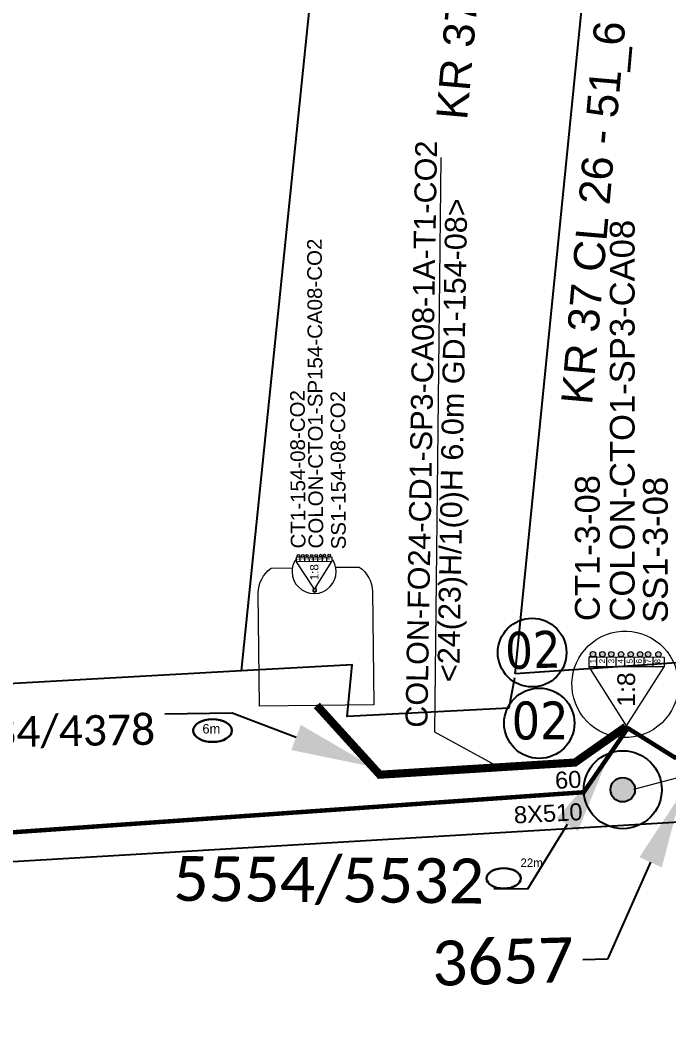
# Model space of a CAD drawing. Header units: millimetres. Extents: x -76.52126 to -76.51707, y 3.41842 to 3.42185.
# Drawn here: x -76.5198282 to -76.5196981, y 3.4202915 to 3.420493 of the extents above; entities that cross this region are included whole.
import ezdxf
from ezdxf import colors
from ezdxf.entities.mleader import LeaderData, LeaderLine
from ezdxf.enums import TextEntityAlignment as Align
from ezdxf.math import Vec2, Vec3

# ---------------------------------------------------------------- set-up
doc = ezdxf.new("R2010")
doc.units = ezdxf.units.MM
doc.linetypes.add('DASHED', pattern=[0.75, 0.5, -0.25])
for name, color, linetype in [('ABSCISA 24H - COUBICADO', 3, 'Continuous'), ('ABSCISA 48H', 1, 'Continuous'), ('CARTOGRAFIA', 252, 'Continuous'), ('PLACAS ZONA ABIERTA', 8, 'Continuous'), ('POSTE EMCALI ENERGIA', 7, 'Continuous'), ('PUNTO CARTERA', 7, 'Continuous'), ('PUNTO CARTERA - COUBICADO', 60, 'Continuous'), ('RESERVA F.O 24', 3, 'Continuous'), ('RESERVA F.O 24 - COUBICADO', 3, 'Continuous'), ('RESERVA F.O 48', 1, 'Continuous')]:
    doc.layers.add(name, color=color, linetype=linetype)
for name, color, linetype, lineweight in [('CANALIZACION ATP', 30, 'Continuous', 0), ('CB 24 H AER - COUBICADO', 3, 'DASHED', 0), ('CB 48 H AER', 1, 'DASHED', 60), ('CB 48 H CAN', 1, 'Continuous', 60), ('CTO POSTE', 10, 'Continuous', 0), ('CTO POSTE - COUBICADO', 10, 'Continuous', 0), ('MARQUILLA F.O 24', 3, 'Continuous', 0), ('MARQUILLA F.O 24 - COUBICADO', 3, 'Continuous', 0)]:
    doc.layers.add(name, color=color, linetype=linetype, lineweight=lineweight)
doc.styles.add('Arial', font='arial.ttf')
doc.styles.add('BOOK', font='BKANT.TTF')
doc.styles.add('Legend', font='calibri.ttf')
doc.styles.get("Standard").update_dxf_attribs({"font": 'arial.ttf'})
doc.styles.add('TAHOMA', font='tahoma.ttf')
doc.styles.add('TXT CTO Y SS', font='arial.ttf', dxfattribs={"height": 0.5})

# ---------------------------------------------------------------- blocks, each defined once
blk = doc.blocks.new('PUNTO CARTERA')
blk.add_circle((-5.020778246489499e-07, 5.015703301580743e-07), 1.85590673389413e-05)
at = {"style": 'TAHOMA'}
blk.add_attdef('11', (-1.506643124571383e-05, -8.025511332387936e-06), '', height=2e-05, dxfattribs=at)
blk = doc.blocks.new('POSTE EMCALI ENERGIA')
h = blk.add_hatch(color=0)
h.dxf.hatch_style = 1
edge = h.paths.add_edge_path()
edge.add_arc((0, 0), 0.4317225846467996, 0, 360)
at = {"color": 0}
for radius in [1.37560418800724, 0.4317225846467996]:
    blk.add_circle((0, 0), radius, dxfattribs=at)
for tag, p in [('NODO', (1.750531847689672, -1.245275313217235)), ('CONSEC', (1.750531847689672, -2.745275313217235))]:
    blk.add_attdef(tag, p, '', height=1, dxfattribs=at)
blk = doc.blocks.new('*U27')
at = {"layer": 'CTO POSTE', "lineweight": 0}
h = blk.add_hatch(color=256, dxfattribs=at)
h.dxf.hatch_style = 1
edge = h.paths.add_edge_path()
edge.add_arc((2.038040068197754, 0.2957694650177), 0.05471359921872897, -0.1242499693410087, 359.875750030659)
edge = h.paths.add_edge_path()
edge.add_arc((2.037624585731224, 0.1041770275826625), 0.05471359921872897, -0.1242499693410087, 359.875750030659)
edge = h.paths.add_edge_path()
edge.add_arc((2.037237854846977, -0.0741571229849701), 0.05471359921872897, -0.1242499693410087, 359.875750030659)
edge = h.paths.add_edge_path()
edge.add_arc((2.036809884395911, -0.2715081750155999), 0.05471359921872897, -0.1242499693410087, 359.875750030659)
edge = h.paths.add_edge_path()
edge.add_arc((2.036383020590098, -0.4683489170371072), 0.05471359921872897, -0.1242499693410087, 359.875750030659)
edge = h.paths.add_edge_path()
edge.add_arc((2.0359752240852, -0.6563971083447935), 0.05471359921872897, -0.1242499693410087, 359.875750030659)
edge = h.paths.add_edge_path()
edge.add_arc((2.035625206270759, -0.817801671994707), 0.05471359921872897, -0.1242499693410087, 359.875750030659)
edge = h.paths.add_edge_path()
edge.add_arc((2.035170182809209, -1.027627744359637), 0.05471359921872897, -0.1242499693410087, 359.875750030659)
h = blk.add_hatch(color=1, dxfattribs=at)
h.dxf.hatch_style = 1
edge = h.paths.add_edge_path()
edge.add_arc((0.5439760578583717, -0.3838038376672779), 0.05194566183112925, -0.1242499693410087, 359.875750030659)
at = {"layer": 'CTO POSTE', "color": 1, "lineweight": 0}
for p, q in [((0.5933397471003361, -0.3798749818062158), (1.78330321336002, 0.3747210545708041)), ((1.780019241301008, -1.139624945418648), (1.78330321336002, 0.3747210545708041)), ((1.782961715654312, 0.2172453893237415), (1.98314443591495, 0.2168112781892743)), ((1.78330321336002, 0.3747210545708041), (1.983485933620659, 0.3742869434363333)), ((1.983485933620659, 0.3742869434363333), (1.980201961561647, -1.140059056553115)), ((1.98314443591495, 0.2168112781892743), (1.983485933620659, 0.3742869434363333)), ((1.782527919798422, 0.01720805423882347), (1.98271064005906, 0.01677394310435269)), ((1.782121812782029, -0.1700610591370423), (1.982304533042667, -0.1704951702715095)), ((0.5933397471003361, -0.3798749818062158), (1.780019241301008, -1.139624945418648)), ((1.781734164487348, -0.3488182574032466), (1.981916884747986, -0.3492523685377139)), ((1.781318828867053, -0.5403429792782911), (1.981501549127691, -0.5407770904127582)), ((1.780894261615054, -0.7361247058695691), (1.981076981875692, -0.7365588170040362)), ((1.780497384716469, -0.9191375126349558), (1.980680104977108, -0.9195716237694229)), ((1.980201961561647, -1.140059056553115), (1.780019241301008, -1.139624945418648))]:
    blk.add_line(p, q, dxfattribs=at)
for centre in [(2.038028655333605, 0.2954304605723818), (2.037613172867088, 0.1038380231428865), (2.037226441982829, -0.0744961274302883), (2.036798471531788, -0.2718471794498337), (2.035963811221075, -0.6567361127790272), (2.036371607725974, -0.4686879214713409), (2.035613793406623, -0.818140676434483), (2.035158769945085, -1.02796674879387)]:
    blk.add_circle(centre, 0.05471359921872897, dxfattribs=at)
at = {"layer": 'CTO POSTE', "color": 2, "lineweight": 0, "true_color": 0xf1eb1f}
blk.add_ellipse((1.428732229114385, -0.3551335129265336), major_axis=(-0.572424804231445, 0.9095449614430965), ratio=0.9999999690973763, start_param=4.159629210123316, end_param=10.4428145173029, dxfattribs=at)
at = {"layer": 'CTO POSTE', "lineweight": 0, "attachment_point": 1, "rotation": 359.875750030659}
for s, width, heights, insert, char_height in [('\\pxsm0.95;1\\P2\\P3\\P4\\P5\\P6\\P7\\P8', 12.01395749957801, [52.35627762601921], (1.852877797037454, 0.3555203752303113), 0.1174596764261007), ('1:8', 8.215003159624752, [0], (0.9754199662721743, -0.195374858175393), 0.3585048917005609)]:
    blk.add_mtext_dynamic_manual_height_columns(s, width=width, gutter_width=4.760265510852324, heights=heights, dxfattribs=dict(at, insert=insert, char_height=char_height))
at = {"layer": 'CTO POSTE', "lineweight": 0, "style": 'TXT CTO Y SS'}
for tag, p in [('CTONAME', (2.705436183969436, 0.1588303964439393)), ('OSPCTONAME', (2.696194536413123, -0.5457411603159441)), ('SSNAME', (2.668679143539123, -1.215425124960918))]:
    blk.add_attdef(tag, p, '', height=0.5, dxfattribs=at)
blk = doc.blocks.new('RESERVA 48')
at = {"layer": 'RESERVA F.O 48', "color": 240, "linetype": 'ByBlock', "lineweight": 30, "true_color": 0xed1f24}
blk.add_ellipse((0, 0), major_axis=(1.155851281713483, 0.0003712607545550343), ratio=0.5873088644412812, dxfattribs=at)
at = {"layer": 'RESERVA F.O 48', "color": 1, "lineweight": 0, "style": 'BOOK'}
blk.add_attdef('RESERVA', (1.129388771834783, 0.7587690510554239), '', height=0.5725093120969081, rotation=0.03902316617520105, dxfattribs=at)
blk = doc.blocks.new('CTO POSTE 8 - COUBICABLE')
at = {"layer": 'CTO POSTE - COUBICADO', "lineweight": 0}
h = blk.add_hatch(color=1, dxfattribs=at)
h.dxf.hatch_style = 1
edge = h.paths.add_edge_path()
edge.add_arc((-8.158717557664204, 73.49492617518627), 0.6260126671839604, 89.87575003065902, 449.8757500306591)
edge = h.paths.add_edge_path()
edge.add_arc((-5.966588096547639, 73.49017237922453), 0.6260126671839604, 89.87575003065902, 449.8757500306591)
edge = h.paths.add_edge_path()
edge.add_arc((-3.926155026143533, 73.48574754818037), 0.6260126671839604, 89.87575003065902, 449.8757500306591)
edge = h.paths.add_edge_path()
edge.add_arc((-1.668137637090695, 73.48085086933861), 0.6260126671839604, 89.87575003065902, 449.8757500306591)
edge = h.paths.add_edge_path()
edge.add_arc((0.5840409744923818, 73.47596685232566), 0.6260126671839604, 89.87575003065902, 449.8757500306591)
edge = h.paths.add_edge_path()
edge.add_arc((2.735618488688488, 73.47130099627975), 0.6260126671839604, 89.87575003065902, 449.8757500306591)
edge = h.paths.add_edge_path()
edge.add_arc((4.582349517695548, 73.46729622253406), 0.6260126671839604, 89.87575003065902, 449.8757500306591)
edge = h.paths.add_edge_path()
edge.add_arc((6.983101452897245, 73.46209001320312), 0.6260126671839604, 89.87575003065902, 449.8757500306591)
at = {"layer": 'CTO POSTE - COUBICADO', "color": 1, "lineweight": 0}
for p, q in [((-9.06205230186606, 70.5803217586581), (-9.0570853636018, 72.87073804316606)), ((-0.4282449098391226, 56.96520204433182), (-9.06205230186606, 70.5803217586581)), ((8.264531802080455, 70.5427477708945), (-9.06205230186606, 70.5803217586581)), ((-9.0570853636018, 72.87073804316606), (8.26949874033744, 72.83316405539881)), ((-7.255307329891366, 72.86683075333713), (-9.0570853636018, 72.87073804316606)), ((-7.260274268148351, 70.57641446883281), (-7.255307329891366, 72.86683075333713)), ((-4.97152142678533, 70.57145113787556), (-4.966554488528345, 72.86186742237987)), ((-2.828857832733775, 70.56680461232827), (-2.82389089447679, 72.85722089683622)), ((-0.7835844077926595, 70.56236928461658), (-0.7786174695356749, 72.8527855691209)), ((-0.4282449098391226, 56.96520204433182), (8.264531802080455, 70.5427477708945)), ((1.407770277051895, 70.55761716881534), (1.41273721530888, 72.84803345331966)), ((3.6478320276874, 70.55275942811204), (3.652798965944385, 72.84317571262)), ((5.741796543414239, 70.54821851014276), (5.746763481671223, 72.83863479465072)), ((8.26949874033744, 72.83316405539881), (8.264531802080455, 70.5427477708945))]:
    blk.add_line(p, q, dxfattribs=at)
at = {"layer": 'CTO POSTE - COUBICADO', "color": 7}
for points in [[(-9.495094876823714, 71.77974271307176, 0.1505749831499368), (-11.37213292370143, 65.68815879815156, 0.9999999999999999), (10.2740273603049, 65.68815879815156, 0.1369944687090537), (8.70836981440516, 71.29522493271725, 0.1369944687090537)], [(10.094596321258, 67.65075848565175), (21.64616028400633, 67.65075848565175, -0.2348145947978391), (28.04693996674177, 55.47953645577581), (28.04693996674177, 55.47953645577581), (28.04693996674177, 0), (-28.04693996674905, 0), (-28.04693996674905, 55.47953645577581), (-28.04693996674905, 55.47953645577581, -0.2348145947978391), (-21.6461602840136, 67.65075848565175), (-11.19270188465453, 67.65075848565175)], [(0.2045518100858317, 57.95358891829892), (0.2045518100858317, 56.41536051625008, -0.9999999999999999), (-0.9912768725043861, 56.41536051625008), (-0.9912768725043861, 57.85307772033048)]]:
    blk.add_lwpolyline(points, format="xyb", dxfattribs=at)
blk.add_lwpolyline([(0.2045518100858317, 57.08384907217624), (0.2045518100858317, 56.41536051625008, -1), (-0.9912768725043861, 56.41536051625008), (-0.9912768725043861, 57.08384907217624, 2.618033988749876)], format="xyb", close=True, dxfattribs=at)
at = {"layer": 'CTO POSTE - COUBICADO', "color": 1, "lineweight": 0}
for centre in [(-8.15483879479143, 73.49479559343672), (-5.962709333740349, 73.49004179747499), (-3.92227626327076, 73.48561696643083), (-1.664258874356165, 73.48072028758907), (0.5879197372341878, 73.47583627057611), (2.739497251430294, 73.4711704145302), (4.586228280502837, 73.46716564078451), (6.986980215639051, 73.46195943145358)]:
    blk.add_circle(centre, 0.6260126671839604, dxfattribs=at)
at = {"layer": 'CTO POSTE - COUBICADO', "color": 1, "lineweight": 0, "insert": (-8.84236526505265, 71.37636828672476), "char_height": 1.343929962130838, "attachment_point": 1, "rotation": 89.87575003065903}
blk.add_mtext_dynamic_manual_height_columns('\\pxsm0.95;1\\P2\\P3\\P4\\P5\\P6\\P7\\P8', width=137.4592365543209, gutter_width=54.46518875571257, heights=[599.0410696518165], dxfattribs=at)
at = {"layer": 'CTO POSTE - COUBICADO', "color": 7, "lineweight": 0, "insert": (-2.539226752363902, 61.33682190662148), "char_height": 4.101879727465289, "attachment_point": 1, "rotation": 89.87575003065903}
blk.add_mtext_dynamic_manual_height_columns('1:8', width=93.9930129312524, gutter_width=54.46518875571257, heights=[0], dxfattribs=at)
at = {"layer": 'CTO POSTE - COUBICADO', "lineweight": 0, "style": 'TXT CTO Y SS'}
for tag, p in [('OSPCTONAME', (3.313822005606085, 76.53373880984049)), ('CTONAME', (-5.529895403925138, 76.53373880984049)), ('SSNAME', (11.73363488795883, 76.53373880984049))]:
    blk.add_attdef(tag, p, '', height=7.199999999999998, rotation=90, dxfattribs=at)
blk = doc.blocks.new('MARQUILLA 24')
at = {"layer": 'MARQUILLA F.O 24', "style": 'Arial'}
for tag, oblique, p in [('IDENTIFICACIONCABLEFIBRA', 8.300879983380582e-09, (-0.1815160179795968, 0.4101931208408545)), ('CAPACIDADFIBRA', 1.383453351877506e-09, (-0.2074468646844706, -0.5398237440824574))]:
    blk.add_attdef(tag, text='', height=0.7, dxfattribs=dict(at, oblique=oblique)).set_placement(p, align=Align.MIDDLE)
blk = doc.blocks.new('RESERVA 24')
at = {"layer": 'RESERVA F.O 24', "color": 3, "linetype": 'ByBlock', "lineweight": 30}
blk.add_ellipse((0, 0), major_axis=(1.155851281713483, 0.0003712607545550343), ratio=0.5873088644412812, dxfattribs=at)
at = {"layer": 'RESERVA F.O 24', "lineweight": 0, "style": 'BOOK'}
blk.add_attdef('RESERVA', (1.280572414631024, 0.8326158835552633), '', height=0.5725093120969081, rotation=0.03902316826273409, dxfattribs=at)

msp = doc.modelspace()

# ---------------------------------------------------------------- linework, layer by layer
at = {"layer": 'CANALIZACION ATP'}
msp.add_lwpolyline([(-76.51962443791308, 3.420378075641167), (-76.51962540188221, 3.420359848242022), (-76.5197052127029, 3.420338814351136)], dxfattribs=at)
at = {"layer": 'CARTOGRAFIA'}
for points in [[(-76.5201308223863, 3.421095731188528), (-76.52010652217217, 3.421114541343398), (-76.51982805990923, 3.421090691161792), (-76.5195369975358, 3.421062250927774), (-76.51951233733638, 3.421031740683814), (-76.5195772278625, 3.420362585210226), (-76.51960053806619, 3.420337925010811), (-76.51986001018162, 3.420322534905265)], [(-76.5195901205829, 3.421056449835872), (-76.51954181718833, 3.42105012280865), (-76.51954780914315, 3.420981146031975), (-76.51955429129379, 3.420906526604652), (-76.51955911532644, 3.420905023624639), (-76.51956437137636, 3.420868150322915), (-76.51955043927086, 3.420868258298126), (-76.51955056526134, 3.420867043300516), (-76.51955727030366, 3.420803088768137), (-76.5195664413863, 3.420801846762172), (-76.51956572138664, 3.420760662426458), (-76.5195697894182, 3.420753408384028), (-76.51957164341951, 3.420735381238613), (-76.51957880748745, 3.420665738653609), (-76.51958556519315, 3.42060010998159), (-76.51959653762827, 3.42049354924586), (-76.51959352261696, 3.420493405240107), (-76.51959850290808, 3.420426750279715), (-76.51960227067542, 3.420376323295043), (-76.51961881281244, 3.420363021185606), (-76.51967367722904, 3.420358394695198), (-76.51967473927147, 3.420358305142711), (-76.51967308326351, 3.420365811195209), (-76.5197289459706, 3.420362003191824)], [(-76.51978381099838, 3.420362555582527), (-76.51976786252129, 3.420517353763556)], [(-76.51972894605791, 3.420362003250032), (-76.5197135379662, 3.420516202416023)], [(-76.51967308333627, 3.420365811253417), (-76.51972894605791, 3.420362003250032)], [(-76.51972909559339, 3.42036119777242), (-76.51973022472015, 3.420355119117287), (-76.51976263398905, 3.420353418114813), (-76.51976160797716, 3.42036378617979), (-76.51978381091106, 3.420362555553423), (-76.51989394754713, 3.42035645137423), (-76.51989366605488, 3.420350898072341), (-76.51989449389879, 3.420350872868424), (-76.5199479903917, 3.420349243403164), (-76.51999856192054, 3.420347703053833)], [(-76.51978381099838, 3.420362555582527), (-76.51989394761989, 3.420356451403334)], [(-76.51972909566615, 3.420361197801524), (-76.51973022480746, 3.420355119175495), (-76.51976263407636, 3.420353418143916), (-76.51976160806447, 3.420363786237997), (-76.51978381099838, 3.420362555582527)]]:
    msp.add_lwpolyline(points, dxfattribs=at)
at = {"layer": 'CB 24 H AER - COUBICADO', "ltscale": 3e-05, "const_width": 1.629947985712686e-06}
msp.add_lwpolyline([(-76.51976869914046, 3.420355655505077), (-76.51975607973651, 3.420341775598898), (-76.51971697273297, 3.420344210764924), (-76.51970679570917, 3.420351372148385)], dxfattribs=at)
at = {"layer": 'CB 48 H AER', "ltscale": 3e-05, "const_width": 8.916348428658831e-07}
msp.add_lwpolyline([(-76.51970631330661, 3.420351204852681), (-76.51971521307367, 3.420338262080064), (-76.51984353949193, 3.42032926211227), (-76.51987648293806, 3.420327599362147), (-76.52016478142, 3.420308906202605), (-76.52017165161949, 3.420318052494862), (-76.52017934693848, 3.420307941290956), (-76.52040755037125, 3.420293033402471), (-76.52041689583477, 3.420303876741507), (-76.52042290688574, 3.420291899423563)], dxfattribs=at)
at = {"layer": 'CB 48 H CAN', "ltscale": 2, "const_width": 8.916348428658831e-07}
msp.add_lwpolyline([(-76.51961926019916, 3.420409903923696), (-76.51961926019916, 3.420409903923696), (-76.51962978844517, 3.420400082566897), (-76.51963223906597, 3.420364751533617), (-76.5196969596634, 3.420345222720723), (-76.51970645755796, 3.420351160738593)], dxfattribs=at)
at = {"layer": 'MARQUILLA F.O 24 - COUBICADO', "color": 3}
msp.add_lwpolyline([(-76.5197438171655, 3.420465459705062), (-76.51974511065207, 3.420350358433154), (-76.5197321302, 3.42034326691995)], dxfattribs=at)

# ---------------------------------------------------------------- block references
at = {"layer": 'CTO POSTE', "xscale": 9.922525972606204e-06, "yscale": 9.922525972606204e-06, "zscale": 9.922525972606204e-06, "rotation": 90}
msp.add_blockref('*U27', (-76.51971042887149, 3.420345697387698), dxfattribs=at).add_auto_attribs({'CTONAME': 'CT1-3-08', 'OSPCTONAME': 'COLON-CTO1-SP3-CA08', 'SSNAME': 'SS1-3-08'})
at = {"layer": 'CTO POSTE - COUBICADO'}
ref = msp.add_blockref('CTO POSTE 8 - COUBICABLE', (-76.51976869914046, 3.420355655505077), dxfattribs=dict(at, xscale=4.083858198647131e-07, yscale=4.083858198647131e-07, zscale=4.083858198647131e-07, rotation=0.6792294538032323))
ref.add_attrib('SSNAME', 'SS1-154-08-CO2', (-76.51976288286217, 3.420386931626735), dxfattribs={"lineweight": 0, "height": 2.940377903025933e-06, "rotation": 90.28263854956839, "style": 'TXT CTO Y SS'})
ref.add_attrib('OSPCTONAME', 'COLON-CTO1-SP154-CA08-CO2', (-76.51976740471594, 3.420387100077821), dxfattribs={"lineweight": 0, "height": 2.940377903025933e-06, "rotation": 90.28263854956839, "style": 'TXT CTO Y SS'})
ref.add_attrib('CTONAME', 'CT1-154-08-CO2', (-76.51977096549267, 3.420387107916639), dxfattribs={"lineweight": 0, "height": 2.940377903025933e-06, "rotation": 90.28263854956839, "style": 'TXT CTO Y SS'})
at = {"layer": 'MARQUILLA F.O 24 - COUBICADO'}
ref = msp.add_blockref('MARQUILLA 24', (-76.51974403263151, 3.420407582764283), dxfattribs=dict(at, xscale=6.27339142808938e-06, yscale=6.27339142808938e-06, zscale=6.27339142808938e-06, rotation=89.20686118476183))
ref.add_attrib('CAPACIDADFIBRA', '<24(23)H/1(0)H 6.0m GD1-154-08>', dxfattribs={"height": 4.379847343630561e-06, "rotation": 89.03646701112176, "style": 'Arial'}).set_placement((-76.5197410023401, 3.420408780738343), align=Align.MIDDLE)
ref.add_attrib('IDENTIFICACIONCABLEFIBRA', 'COLON-FO24-CD1-SP3-CA08-1A-T1-CO2', dxfattribs={"height": 4.379847344134301e-06, "rotation": 89.03646701112176, "style": 'Arial'}).set_placement((-76.51974775912382, 3.420410000172676), align=Align.MIDDLE)
at = {"layer": 'POSTE EMCALI ENERGIA'}
ref = msp.add_blockref('POSTE EMCALI ENERGIA', (-76.51970738879271, 3.420338772989328), dxfattribs=dict(at, xscale=5.681082891849181e-06, yscale=5.681082891849181e-06, zscale=5.681082891849181e-06, rotation=3.079416408836696))
ref.add_attrib('NODO', '8X510', (-76.51972911753244, 3.420331985660356), dxfattribs={"height": 3.408649735109509e-06, "rotation": 2.968645668584212})
ref.add_attrib('CONSEC', '60', (-76.51972088492346, 3.420338921707011), dxfattribs={"height": 3.408649735109509e-06, "rotation": 2.968645668584212})
at = {"layer": 'PUNTO CARTERA', "lineweight": 20}
ref = msp.add_blockref('PUNTO CARTERA', (-76.51972393019014, 3.420351895592435), dxfattribs=dict(at, xscale=0.3794113758997775, yscale=0.3794113758997775, zscale=0.3794113758997775))
ref.add_attrib('11', '02', (-76.51972964656552, 3.420348850622082), dxfattribs={"lineweight": 40, "height": 7.588227517995547e-06, "style": 'TAHOMA'})
at = {"layer": 'PUNTO CARTERA - COUBICADO', "lineweight": 20}
ref = msp.add_blockref('PUNTO CARTERA', (-76.51972535416277, 3.420366070518577), dxfattribs=dict(at, xscale=0.370696861473765, yscale=0.370696861473765, zscale=0.370696861473765, rotation=1.86099876748054))
ref.add_attrib('11', '02', (-76.51973083968076, 3.420362915680849), dxfattribs={"layer": '0', "lineweight": 40, "height": 7.413937229475302e-06, "rotation": 1.860997892280634, "style": 'TAHOMA'})
at = {"layer": 'RESERVA F.O 24 - COUBICADO'}
ref = msp.add_blockref('RESERVA 24', (-76.51978959376373, 3.420350614086056), dxfattribs=dict(at, xscale=3.360195277488809e-06, yscale=3.360195277488809e-06, zscale=3.360195277488809e-06))
ref.add_attrib('RESERVA', '6m', (-76.51979162171847, 3.420350019430984), dxfattribs={"color": 1, "lineweight": 0, "height": 1.923743086826398e-06, "rotation": 0.1632707789883213, "style": 'BOOK'})
at = {"layer": 'RESERVA F.O 48', "xscale": 2.991453189871018e-06, "yscale": 2.991453189871018e-06, "zscale": 2.991453189871018e-06}
msp.add_blockref('RESERVA 48', (-76.51973125629648, 3.420321006584784), dxfattribs=at).add_auto_attribs({'RESERVA': '22m'})

# ---------------------------------------------------------------- texts
at = {"layer": 'PLACAS ZONA ABIERTA'}
for s, p in [('KR 37 CL 26 - 47_2', (-76.51973858573689, 3.420472816547721)), ('KR 37 CL 26 - 51_6', (-76.51971354635123, 3.420415739559779))]:
    msp.add_text(s, height=6.237660848838751e-06, rotation=84.99999751972621, dxfattribs=at).set_placement(p)

# ---------------------------------------------------------------- leaders
at = {"layer": 'ABSCISA 24H - COUBICADO'}
ml = msp.add_multileader_mtext('Standard', dxfattribs=at)
ml.set_content('4384/4378', color=256, style='Legend')
ml.set_leader_properties()
ml.build(insert=Vec2(0, 0))
ml.multileader.update_dxf_attribs({"text_left_attachment_type": 2, "text_right_attachment_type": 2, "dogleg_length": 0.36, "arrow_head_size": 1.641678828187026e-05})
ctx = ml.context
ctx.base_point, ctx.char_height, ctx.arrow_head_size, ctx.landing_gap_size, ctx.plane_origin, ctx.plane_x_axis, ctx.plane_y_axis = Vec3(-76.51984541666414, 3.420353226517595), 6.111660757328989e-06, 1.641678828187026e-05, 2.052098535233783e-06, Vec3(-76.51971703632324, 3.420091881830253), Vec3(0.9998845475924838, 0.01519511387828373), Vec3(-1.076081747491061e-15, 7.080944044784991e-14)
ctx.left_attachment, ctx.right_attachment, ctx.text_align_type = 2, 2, 1
notes = []
notes.append((ctx, [(1, (1, 1, 0), (-76.51978567346721, 3.420354134427096), (-0.9998845475924838, -0.01519511387828372), 1.350834785745669e-05, [(0, [(-76.51975752388161, 3.420343363993909)], 0, [])])]))
ctx.mtext.insert, ctx.mtext.text_direction, ctx.mtext.rotation, ctx.mtext.width, ctx.mtext.alignment, ctx.mtext.flow_direction = Vec3(-76.51982229845983, 3.420353577841904), Vec3(0.9998845475924838, 0.01519511387828373), 0.01519569867611692, 2.719293199518177e-15, 2, 5
at = {"layer": 'ABSCISA 48H', "ltscale": 3e-05}
ml = msp.add_multileader_mtext('Standard', dxfattribs=at)
ml.set_content('5554/5532', color=256, style='Legend')
ml.set_leader_properties()
ml.build(insert=Vec2(0, 0))
ml.multileader.update_dxf_attribs({"text_left_attachment_type": 2, "text_right_attachment_type": 2, "dogleg_length": 0.36, "arrow_head_size": 1.5e-05})
ctx = ml.context
ctx.base_point, ctx.char_height, ctx.arrow_head_size, ctx.landing_gap_size, ctx.plane_origin, ctx.plane_x_axis, ctx.plane_y_axis = Vec3(-76.5197993853091, 3.420319452861149), 9e-06, 1.5e-05, 2.326797930947557e-06, Vec3(-76.5193909111631, 3.420147827695132), Vec3(0.9999624058675028, -0.008671035213614092), Vec3(0.008671035213614092, 0.9999624058675028)
ctx.left_attachment, ctx.right_attachment, ctx.text_align_type = 2, 2, 1
notes.append((ctx, [(1, (1, 1, 0), (-76.51972650823564, 3.420318820917721), (-0.9999624058675027, 0.008671035213614092), 6.74929437896688e-06, [(0, [(-76.51971060910935, 3.42034452899515)], 0, [])])]))
ctx.mtext.insert, ctx.mtext.text_direction, ctx.mtext.rotation, ctx.mtext.alignment, ctx.mtext.flow_direction = Vec3(-76.51976626873622, 3.420325227077103), Vec3(0.9999624058675028, -0.008671035213614092), 6.274514163304323, 2, 5
ml = msp.add_multileader_mtext('Standard', dxfattribs=at)
ml.set_content('3657', color=256, style='Legend')
ml.set_leader_properties()
ml.build(insert=Vec2(0, 0))
ml.multileader.update_dxf_attribs({"text_left_attachment_type": 2, "text_right_attachment_type": 2, "dogleg_length": 0.36, "arrow_head_size": 1.5e-05})
ctx = ml.context
ctx.base_point, ctx.char_height, ctx.arrow_head_size, ctx.landing_gap_size, ctx.plane_origin, ctx.plane_x_axis, ctx.plane_y_axis = Vec3(-76.51974742291267, 3.420303791601611), 9e-06, 1.5e-05, 2.326797930947557e-06, Vec3(-76.51932392990442, 3.420092731267405), Vec3(0.999622685372428, 0.02746792472714015), Vec3(-0.02746792472714015, 0.999622685372428)
ctx.left_attachment, ctx.right_attachment, ctx.text_align_type = 2, 2, 1
notes.append((ctx, [(1, (1, 1, 0), (-76.51971045640985, 3.420304807377996), (-0.9996226853724282, -0.02746792472714015), 4.953014079732099e-06, [(0, [(-76.51969570353897, 3.420337929924011)], 0, [])])]))
ctx.mtext.insert, ctx.mtext.text_direction, ctx.mtext.rotation, ctx.mtext.alignment, ctx.mtext.flow_direction = Vec3(-76.51973154188214, 3.420308840494815), Vec3(0.999622685372428, 0.02746792472714015), 0.02747137993188835, 2, 5
for ctx, leaders in notes:
    for number, flags, end, landing, length, lines in leaders:
        leader = LeaderData()
        leader.index, (leader.has_last_leader_line, leader.has_dogleg_vector, leader.attachment_direction) = number, flags
        leader.last_leader_point, leader.dogleg_vector, leader.dogleg_length = Vec3(end), Vec3(landing), length
        for number, points, colour, breaks in lines:
            line = LeaderLine()
            line.index, line.vertices, line.color, line.breaks = number, Vec3.list(points), colors.encode_raw_color(colour), breaks
            leader.lines.append(line)
        ctx.leaders.append(leader)

doc.saveas('drawing.dxf')
